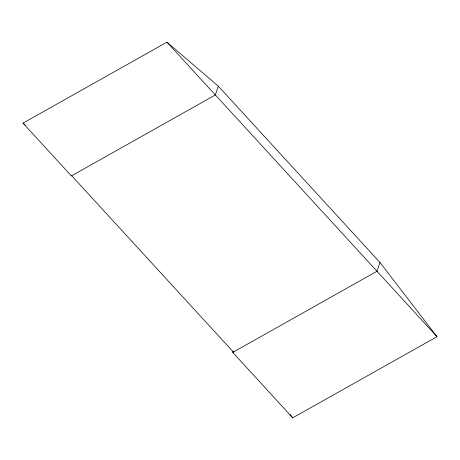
<?xml version="1.0" encoding="UTF-8"?>
<svg xmlns="http://www.w3.org/2000/svg" width="460" height="460" viewBox="0 0 460 460"><rect width="100%" height="100%" fill="white"/><g stroke="black" fill="none" stroke-linecap="round" stroke-linejoin="round"><path stroke-width="0.69" d="M218.281 86.129L215.349 94.955L71.403 175.921L23 123.13L166.94 42.165L218.281 86.129L379.943 262.436L437 336.691L292.744 417.835L232.748 352.406L233.203 351.049M379.943 262.436L377.004 271.262L232.748 352.406M23 123.13L25.162 124.982M166.94 42.165L437 336.691M71.72 175.743L233.381 352.049M290.128 414.437L292.744 417.835"/></g></svg>
